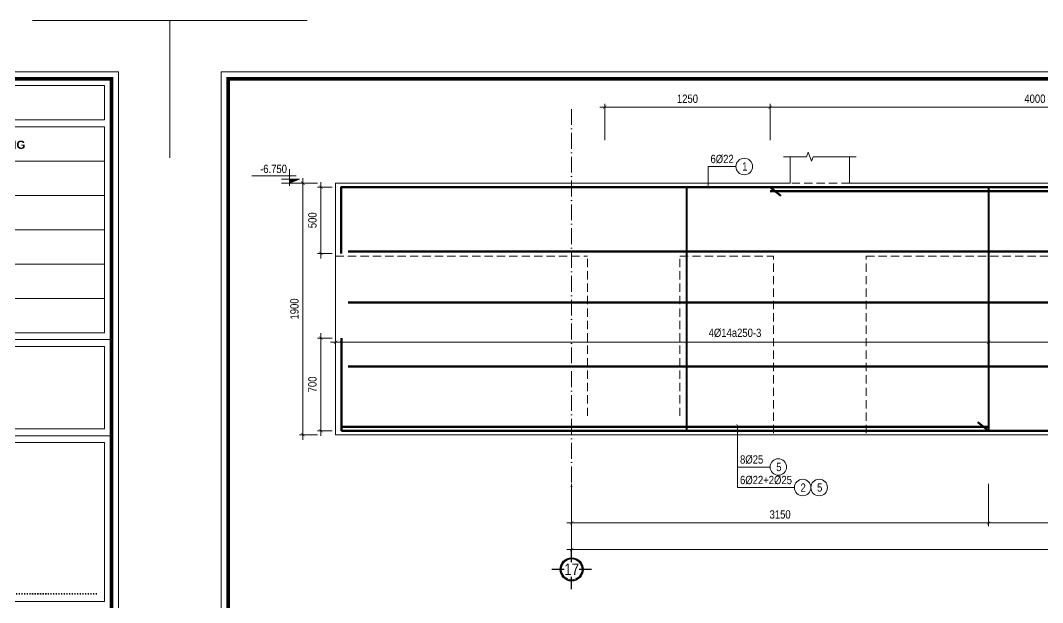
# Model space of a CAD drawing. Header units: millimetres. Extents: x 3014920 to 3563667, y -1638653 to -1356471.
# Drawn here: x 3409919 to 3417642, y -1610072 to -1605675 of the extents above; entities that cross this region are included whole.
import ezdxf
from ezdxf.enums import TextEntityAlignment as Align
from ezdxf.xclip import XClip

# ---------------------------------------------------------------- set-up
doc = ezdxf.new("R2010")
doc.units = ezdxf.units.MM
doc.header["$MEASUREMENT"] = 0
doc.header["$XCLIPFRAME"] = 0
doc.header["$PDMODE"] = 2
for name, pattern in [('6 TANG DIEN HINH 14-15$0$ACAD_ISO10W100', [18, 12, -3, 0, -3]), ('ACAD_ISO04W100', [30, 24, -3, 0, -3]), ('HIDDEN', [0.375, 0.25, -0.125])]:
    doc.linetypes.add(name, pattern=pattern)
doc.layers.get('0').update_dxf_attribs({"lineweight": 9})
doc.layers.get('Defpoints').update_dxf_attribs({"color": 10, "lineweight": 0})
for name, color, linetype, lineweight in [('2', 2, 'Continuous', 20), ('CDAI', 21, 'Continuous', 40), ('CTHEP', 50, 'Continuous', 50), ('DBAO', 90, 'Continuous', 13), ('DGIONG', 130, 'Continuous', 13), ('HATCH', 154, 'Continuous', 9), ('KTH', 154, 'Continuous', 9), ('Net khuat', 8, 'HIDDEN', 13), ('TEXT', 7, 'Continuous', 15), ('TRUC', 251, 'ACAD_ISO04W100', 9)]:
    doc.layers.add(name, color=color, linetype=linetype, lineweight=lineweight)
doc.layers.add('8', color=8, linetype='Continuous')
doc.styles.add('CHG_XX_Khung ten$0$A1 BORDER$0$Title Block DD$0$Arial - Bold', font='arialbd.ttf', dxfattribs={"height": 2.5})
doc.styles.add('CHG_XX_Khung ten$0$ArialB', font='arialbd.ttf')
doc.styles.add('HELVECONDENSE', font='VHELVCN_0.TTF')
doc.styles.add('Star-HelCon', font='VHELVCN_0.TTF')
doc.styles.add('TTP-HelCon', font='VHELVCN_0.TTF')
doc.styles.add('VNI-HELVE-CONDENSE', font='VHELVCN_0.TTF')
doc.dimstyles.new('kc-25', dxfattribs={"dimtxt": 62.5, "dimasz": 20, "dimexe": 20, "dimexo": 50, "dimgap": 25, "dimtad": 3, "dimdec": 0, "dimzin": 0, "dimdsep": 46, "dimtxsty": 'VNI-HELVE-CONDENSE', "dimblk": 'DIM', "dimcen": 2.5, "dimclrd": 256, "dimclre": 154, "dimclrt": 7, "dimaunit": 1, "dimadec": 0, "dimazin": 0, "dimtfac": 1, "dimtdec": 0, "dimtix": 1, "dimtmove": 0, "dimatfit": 3, "dimldrblk": 'DOT', "dimfxl": 1, "dimtolj": 1, "dimtzin": 0, "dimarcsym": 0})
doc.dimstyles.new('TTP-25', dxfattribs={"dimscale": 25, "dimtxt": 2.5, "dimasz": 1, "dimexe": 1, "dimexo": 1, "dimgap": 0.09, "dimtad": 0, "dimdec": 4, "dimrnd": 1, "dimzin": 9, "dimdsep": 46, "dimtxsty": 'TTP-HelCon', "dimblk": 'ARCHTICK', "dimcen": 0.09, "dimdle": 1.5, "dimclrd": 256, "dimclre": 256, "dimclrt": 7, "dimadec": 0, "dimazin": 0, "dimtfac": 1, "dimtdec": 4, "dimtmove": 0, "dimatfit": 3, "dimldrblk": 'ARCHTICK', "dimfxl": 1, "dimtvp": 1, "dimtolj": 1, "dimtzin": 0, "dimarcsym": 0})

# ---------------------------------------------------------------- blocks, each defined once
blk = doc.blocks.new('_ArchTick')
at = {"color": 0, "linetype": 'ByBlock', "const_width": 0.15}
blk.add_lwpolyline([(-0.5, -0.5), (0.5, 0.5)], dxfattribs=at)
blk = doc.blocks.new('*D1810')
at = {"layer": 'Defpoints', "color": 0, "transparency": 16777216}
for p in [(7950, 574), (7950, 300), (11950, 300)]:
    blk.add_point(p, dxfattribs=at)
at = {"layer": 'KTH', "lineweight": -2, "transparency": 16777216}
for p, q in [((11987.5, 574), (7912.5, 574)), ((7950, 325), (7950, 599)), ((11950, 325), (11950, 599))]:
    blk.add_line(p, q, dxfattribs=at)
at = {"layer": 'KTH', "lineweight": -2, "transparency": 16777216, "xscale": 25, "yscale": 25, "zscale": 25, "rotation": 180}
blk.add_blockref('_ArchTick', (7950, 574), dxfattribs=at)
at = {"layer": 'KTH', "lineweight": -2, "transparency": 16777216, "xscale": 25, "yscale": 25, "zscale": 25}
blk.add_blockref('_ArchTick', (11950, 574), dxfattribs=at)
at = {"layer": 'KTH', "color": 7, "transparency": 16777216, "insert": (9950, 637.8), "char_height": 62.5, "attachment_point": 5, "style": 'TTP-HelCon'}
blk.add_mtext('\\A1;4000', dxfattribs=at)
blk = doc.blocks.new('*D1811')
at = {"layer": 'Defpoints', "color": 0, "transparency": 16777216}
for p in [(6700, 574), (6700, 300), (7950, 300)]:
    blk.add_point(p, dxfattribs=at)
at = {"layer": 'KTH', "lineweight": -2, "transparency": 16777216}
for p, q in [((7987.5, 574), (6662.5, 574)), ((6700, 325), (6700, 599)), ((7950, 325), (7950, 599))]:
    blk.add_line(p, q, dxfattribs=at)
at = {"layer": 'KTH', "lineweight": -2, "transparency": 16777216, "xscale": 25, "yscale": 25, "zscale": 25, "rotation": 180}
blk.add_blockref('_ArchTick', (6700, 574), dxfattribs=at)
at = {"layer": 'KTH', "lineweight": -2, "transparency": 16777216, "xscale": 25, "yscale": 25, "zscale": 25}
blk.add_blockref('_ArchTick', (7950, 574), dxfattribs=at)
at = {"layer": 'KTH', "color": 7, "transparency": 16777216, "insert": (7325, 637.8), "char_height": 62.5, "attachment_point": 5, "style": 'TTP-HelCon'}
blk.add_mtext('\\A1;1250', dxfattribs=at)
blk = doc.blocks.new('CODE')
at = {"layer": 'DBAO'}
for p, q in [((-62.5, -20), (-62.5, 105)), ((-62.5, 0), (-137.5, 30)), ((-137.5, 30), (0, 30)), ((-137.5, 0), (0, 0)), ((-112.5, 55), (223.6, 55))]:
    blk.add_line(p, q, dxfattribs=at)
at = {"layer": 'HATCH', "color": 1}
blk.add_solid([(-62.5, 0), (-137.5, 30), (-62.5, 30)], dxfattribs=at)
blk = doc.blocks.new('dau truc')
blk.add_circle((0, 0), 180)
at = {"layer": '8'}
for p, q in [((0, 127), (0, 345)), ((-127, 0), (-345, 0)), ((0, -345), (0, -127)), ((345, 0), (127, 0))]:
    blk.add_line(p, q, dxfattribs=at)
blk.add_circle((0, 0), 200, dxfattribs=at)
at = {"layer": 'TEXT', "style": 'HELVECONDENSE'}
blk.add_attdef('A', text='', height=233, dxfattribs=at).set_placement((0, 0), align=Align.MIDDLE)
blk = doc.blocks.new('DIM')
h = blk.add_hatch(color=1)
h.paths.add_polyline_path([(0.49, 0.29, 1), (0.29, 0.49), (-0.19, 0), (0.19, 0)])
h.paths.add_polyline_path([(0.19, 0), (-0.19, 0), (-0.49, -0.29, 1), (-0.29, -0.49)])
at = {"color": 9}
for p, q in [((-0.19, 0), (-1.5, 0)), ((0.19, 0), (1.5, 0))]:
    blk.add_line(p, q, dxfattribs=at)
at = {"color": 1}
for p, q in [((-0.49, -0.29), (0.29, 0.49)), ((-0.29, -0.49), (0.49, 0.29)), ((-0.19, 0), (0.19, 0))]:
    blk.add_line(p, q, dxfattribs=at)
blk.add_arc((-0.39, -0.39), 0.138, 135, 315, dxfattribs=at)
blk = doc.blocks.new('*D1862')
at = {"layer": 'Defpoints', "color": 0, "transparency": 16777216}
for p in [(4555.3, 0), (4419.3, -1900), (4555.3, -1900)]:
    blk.add_point(p, dxfattribs=at)
at = {"layer": 'KTH', "lineweight": -2, "transparency": 16777216}
for p, q in [((4419.3, 37.5), (4419.3, -1937.5)), ((4530.3, 0), (4394.3, 0)), ((4530.3, -1900), (4394.3, -1900))]:
    blk.add_line(p, q, dxfattribs=at)
at = {"layer": 'KTH', "lineweight": -2, "transparency": 16777216, "xscale": 25, "yscale": 25, "zscale": 25}
for p, rotation in [((4419.3, 0), 90), ((4419.3, -1900), 270)]:
    blk.add_blockref('_ArchTick', p, dxfattribs=dict(at, rotation=rotation))
at = {"layer": 'KTH', "color": 7, "transparency": 16777216, "insert": (4355.5, -950), "char_height": 62.5, "attachment_point": 5, "rotation": 90, "style": 'TTP-HelCon'}
blk.add_mtext('\\A1;1900', dxfattribs=at)
blk = doc.blocks.new('*D1864')
at = {"layer": 'Defpoints', "color": 0, "transparency": 16777216}
for p in [(4666.4, -30), (4555.3, -530), (4666.4, -530)]:
    blk.add_point(p, dxfattribs=at)
at = {"layer": 'KTH', "lineweight": -2, "transparency": 16777216}
for p, q in [((4555.3, 7.5), (4555.3, -567.5)), ((4641.4, -30), (4530.3, -30)), ((4641.4, -530), (4530.3, -530))]:
    blk.add_line(p, q, dxfattribs=at)
at = {"layer": 'KTH', "lineweight": -2, "transparency": 16777216, "xscale": 25, "yscale": 25, "zscale": 25}
for p, rotation in [((4555.3, -30), 90), ((4555.3, -530), 270)]:
    blk.add_blockref('_ArchTick', p, dxfattribs=dict(at, rotation=rotation))
at = {"layer": 'KTH', "color": 7, "transparency": 16777216, "insert": (4491.5, -280), "char_height": 62.5, "attachment_point": 5, "rotation": 90, "style": 'TTP-HelCon'}
blk.add_mtext('\\A1;500', dxfattribs=at)
blk = doc.blocks.new('*D1865')
at = {"layer": 'Defpoints', "color": 0, "transparency": 16777216}
for p in [(4555.3, -1170), (4666.4, -1170), (4666.4, -1870)]:
    blk.add_point(p, dxfattribs=at)
at = {"layer": 'KTH', "lineweight": -2, "transparency": 16777216}
for p, q in [((4555.3, -1907.5), (4555.3, -1132.5)), ((4641.4, -1170), (4530.3, -1170)), ((4641.4, -1870), (4530.3, -1870))]:
    blk.add_line(p, q, dxfattribs=at)
at = {"layer": 'KTH', "lineweight": -2, "transparency": 16777216, "xscale": 25, "yscale": 25, "zscale": 25}
for p, rotation in [((4555.3, -1170), 90), ((4555.3, -1870), 270)]:
    blk.add_blockref('_ArchTick', p, dxfattribs=dict(at, rotation=rotation))
at = {"layer": 'KTH', "color": 7, "transparency": 16777216, "insert": (4491.5, -1520), "char_height": 62.5, "attachment_point": 5, "rotation": 90, "style": 'TTP-HelCon'}
blk.add_mtext('\\A1;700', dxfattribs=at)
blk = doc.blocks.new('*D1867')
at = {"layer": 'Defpoints', "color": 0, "transparency": 16777216}
for p in [(9600, -736), (11250, -736), (11250, -1201.2)]:
    blk.add_point(p, dxfattribs=at)
at = {"layer": 'KTH', "lineweight": -2, "transparency": 16777216}
for p, q in [((9600, -761), (9600, -1226.2)), ((11250, -761), (11250, -1226.2)), ((9562.5, -1201.2), (11287.5, -1201.2))]:
    blk.add_line(p, q, dxfattribs=at)
at = {"layer": 'KTH', "lineweight": -2, "transparency": 16777216, "xscale": 25, "yscale": 25, "zscale": 25, "rotation": 180}
blk.add_blockref('_ArchTick', (9600, -1201.2), dxfattribs=at)
at = {"layer": 'KTH', "lineweight": -2, "transparency": 16777216, "xscale": 25, "yscale": 25, "zscale": 25}
blk.add_blockref('_ArchTick', (11250, -1201.2), dxfattribs=at)
at = {"layer": 'KTH', "color": 7, "transparency": 16777216, "insert": (10425, -1131.3), "char_height": 62.5, "attachment_point": 5, "style": 'TTP-HelCon'}
blk.add_mtext('\\A1;4Þ14a300-3', dxfattribs=at)
blk = doc.blocks.new('*D1828')
at = {"layer": 'Defpoints', "color": 0, "transparency": 16777216}
for p in [(9600, -2245.1), (11250, -2245.1), (9600, -2566.1)]:
    blk.add_point(p, dxfattribs=at)
at = {"layer": 'KTH', "lineweight": -2, "transparency": 16777216}
for p, q in [((9600, -2270.1), (9600, -2591.1)), ((11250, -2270.1), (11250, -2591.1)), ((11287.5, -2566.1), (9562.5, -2566.1))]:
    blk.add_line(p, q, dxfattribs=at)
at = {"layer": 'KTH', "lineweight": -2, "transparency": 16777216, "xscale": 25, "yscale": 25, "zscale": 25, "rotation": 180}
blk.add_blockref('_ArchTick', (9600, -2566.1), dxfattribs=at)
at = {"layer": 'KTH', "lineweight": -2, "transparency": 16777216, "xscale": 25, "yscale": 25, "zscale": 25}
blk.add_blockref('_ArchTick', (11250, -2566.1), dxfattribs=at)
at = {"layer": 'KTH', "color": 7, "transparency": 16777216, "insert": (10425, -2502.3), "char_height": 62.5, "attachment_point": 5, "style": 'TTP-HelCon'}
blk.add_mtext('\\A1;1650', dxfattribs=at)
blk = doc.blocks.new('*D1829')
at = {"layer": 'Defpoints', "color": 0, "transparency": 16777216}
for p in [(6450, -2245.1), (16200, -2245.1), (16200, -2766.1)]:
    blk.add_point(p, dxfattribs=at)
at = {"layer": 'KTH', "lineweight": -2, "transparency": 16777216}
for p, q in [((6450, -2270.1), (6450, -2791.1)), ((16200, -2270.1), (16200, -2791.1)), ((6412.5, -2766.1), (16237.5, -2766.1))]:
    blk.add_line(p, q, dxfattribs=at)
at = {"layer": 'KTH', "lineweight": -2, "transparency": 16777216, "xscale": 25, "yscale": 25, "zscale": 25, "rotation": 180}
blk.add_blockref('_ArchTick', (6450, -2766.1), dxfattribs=at)
at = {"layer": 'KTH', "lineweight": -2, "transparency": 16777216, "xscale": 25, "yscale": 25, "zscale": 25}
blk.add_blockref('_ArchTick', (16200, -2766.1), dxfattribs=at)
at = {"layer": 'KTH', "color": 7, "transparency": 16777216, "insert": (11325, -2702.3), "char_height": 62.5, "attachment_point": 5, "style": 'TTP-HelCon'}
blk.add_mtext('\\A1;9750', dxfattribs=at)
blk = doc.blocks.new('*D1847')
at = {"layer": 'Defpoints', "color": 0, "transparency": 16777216}
for p in [(6450, -2245.1), (9600, -2245.1), (9600, -2566.1)]:
    blk.add_point(p, dxfattribs=at)
at = {"layer": 'KTH', "lineweight": -2, "transparency": 16777216}
for p, q in [((6450, -2270.1), (6450, -2591.1)), ((9600, -2270.1), (9600, -2591.1)), ((6412.5, -2566.1), (9637.5, -2566.1))]:
    blk.add_line(p, q, dxfattribs=at)
at = {"layer": 'KTH', "lineweight": -2, "transparency": 16777216, "xscale": 25, "yscale": 25, "zscale": 25, "rotation": 180}
blk.add_blockref('_ArchTick', (6450, -2566.1), dxfattribs=at)
at = {"layer": 'KTH', "lineweight": -2, "transparency": 16777216, "xscale": 25, "yscale": 25, "zscale": 25}
blk.add_blockref('_ArchTick', (9600, -2566.1), dxfattribs=at)
at = {"layer": 'KTH', "color": 7, "transparency": 16777216, "insert": (8025, -2502.3), "char_height": 62.5, "attachment_point": 5, "style": 'TTP-HelCon'}
blk.add_mtext('\\A1;3150', dxfattribs=at)
blk = doc.blocks.new('*D1818')
at = {"layer": 'Defpoints', "color": 0, "transparency": 16777216}
for p in [(4666.4, -736), (9600, -736), (4666.4, -1201.1)]:
    blk.add_point(p, dxfattribs=at)
at = {"layer": 'KTH', "lineweight": -2, "transparency": 16777216}
for p, q in [((4666.4, -761), (4666.4, -1226.1)), ((9600, -761), (9600, -1226.1)), ((9637.5, -1201.1), (4628.9, -1201.1))]:
    blk.add_line(p, q, dxfattribs=at)
at = {"layer": 'KTH', "lineweight": -2, "transparency": 16777216, "xscale": 25, "yscale": 25, "zscale": 25, "rotation": 180}
blk.add_blockref('_ArchTick', (4666.4, -1201.1), dxfattribs=at)
at = {"layer": 'KTH', "lineweight": -2, "transparency": 16777216, "xscale": 25, "yscale": 25, "zscale": 25}
blk.add_blockref('_ArchTick', (9600, -1201.1), dxfattribs=at)
at = {"layer": 'KTH', "color": 7, "transparency": 16777216, "insert": (7683.9, -1131.2), "char_height": 62.5, "attachment_point": 5, "style": 'TTP-HelCon'}
blk.add_mtext('\\A1;4Þ14a250-3', dxfattribs=at)
blk = doc.blocks.new('2Y-29')
at = {"layer": 'CTHEP'}
for p, q in [((82396.41101, -489.99841), (8878.4469, -489.99842)), ((82396.41101, -949.99894), (8878.4469, -949.99894)), ((82396.41101, -1409.99947), (8878.4469, -1409.99947))]:
    blk.add_line(p, q, dxfattribs=at)
for points in [[(8854.99241, -529.99859), (8854.99241, -30), (82444.99991, -30)], [(54492.90498, -1870), (82444.99991, -1870), (82444.99991, -1170)], [(8854.9924, -1870), (54492.90498, -1870)]]:
    blk.add_lwpolyline(points, dxfattribs=at)
at = {"layer": 'DBAO', "linetype": 'Continuous'}
for p, q in [((16899.99991, -1900), (55974.98808, -1900)), ((55974.9879, -1900), (82474.99991, -1900))]:
    blk.add_line(p, q, dxfattribs=at)
at = {"layer": 'DBAO', "linetype": 'Continuous', "flags": 128}
for points in [[(55974.98808, -2000), (82474.99991, -2000), (82474.99991, 0)], [(16899.99991, -2000), (55974.98828, -2000)]]:
    blk.add_lwpolyline(points, dxfattribs=at)
at = {"layer": 'Net khuat', "ltscale": 250}
blk.add_line((71575.0275, -550), (82175.01817, -550), dxfattribs=at)
blk = doc.blocks.new('CHG_XX_Khung ten')
for p, q in [((687, 501), (824, 501)), ((687, 473), (824, 473))]:
    blk.add_line(p, q)
blk.add_lwpolyline([(15, 579), (826, 579), (826, 15), (15, 15)], close=True)
at = {"color": 4, "linetype": 'Continuous', "const_width": 1}
blk.add_lwpolyline([(17, 577), (824, 577), (824, 17), (17, 17)], close=True, dxfattribs=at)
at = {"linetype": 'Continuous'}
for points in [[(822, 565), (689, 565), (689, 575), (822, 575)], [(822, 553), (689, 553), (689, 563), (822, 563)], [(822, 543), (689, 543), (689, 553), (822, 553)], [(822, 533), (689, 533), (689, 543), (822, 543)], [(822, 523), (689, 523), (689, 533), (822, 533)], [(822, 513), (689, 513), (689, 523), (822, 523)], [(822, 503), (689, 503), (689, 513), (822, 513)], [(689, 499), (822, 499), (822, 475), (689, 475)]]:
    blk.add_lwpolyline(points, close=True, dxfattribs=at)
at = {"layer": 'Defpoints', "color": 1, "ltscale": 2}
for points in [[(40.06, 594), (0, 594), (0, 554)], [(800.94, 594), (841, 594), (841, 554)]]:
    blk.add_lwpolyline(points, dxfattribs=at)
at = {"style": 'CHG_XX_Khung ten$0$ArialB'}
blk.add_text('HỒ SƠ THIẾT KẾ BẢN VẼ THI CÔNG', height=2.3887, dxfattribs=at).set_placement((741, 557.78), align=Align.MIDDLE_LEFT)
at = {"style": 'CHG_XX_Khung ten$0$A1 BORDER$0$Title Block DD$0$Arial - Bold'}
blk.add_text('.....................................................', height=2, dxfattribs=at).set_placement((820, 427.69), align=Align.MIDDLE_RIGHT)
at = {"ltscale": 10, "insert": (754.39, 467.87), "char_height": 4.5, "width": 83.001, "attachment_point": 2, "style": 'CHG_XX_Khung ten$0$A1 BORDER$0$Title Block DD$0$Arial - Bold', "bg_fill": 2}
blk.add_mtext('CÔNG TY TNHH MTV\\PSỬA CHỮA MÁY BAY 41', dxfattribs=at)
at = {"linetype": 'Continuous'}
blk.add_lwpolyline([(689, 471), (822, 471), (822, 424.69), (689, 424.69)], close=True, dxfattribs=at)
blk = doc.blocks.new('2Y-30')
at = {"color": 3}
blk.add_line((4666.37048, 0), (4666.37048, -1900), dxfattribs=at)
at = {"layer": 'CDAI'}
for points in [[(7318.44198, -29.99674), (7318.44198, -1869.99674)], [(9599.99998, -30), (9599.99998, -1870)]]:
    blk.add_lwpolyline(points, dxfattribs=at)
at = {"layer": 'CTHEP'}
for p, q in [((8031.42588, -94.5255), (7949.99998, -30)), ((49527.12206, -515), (4760.76516, -515)), ((49527.12206, -900), (4760.76516, -900)), ((4712.18589, -1870), (4712.18589, -1170.00141)), ((49527.12206, -1385), (4760.76516, -1385)), ((9599.99998, -1870), (9518.57409, -1805.4745))]:
    blk.add_line(p, q, dxfattribs=at)
at = {"layer": 'CTHEP', "color": 1}
blk.add_line((11949.99998, -60), (7949.99998, -60), dxfattribs=at)
at = {"layer": 'CTHEP'}
for points in [[(4707.31066, -529.99859), (4707.31066, -30), (49599.99998, -30)], [(4712.18589, -1870), (49569.99999, -1870), (49569.99999, -1170)], [(4712.18589, -1840), (9599.99998, -1840)]]:
    blk.add_lwpolyline(points, dxfattribs=at)
at = {"layer": 'DBAO', "linetype": 'Continuous'}
for p, q in [((8099.99998, 200), (8099.99998, 0)), ((8550, 200), (8550, 0)), ((8099.99998, 0), (4666.37048, 0)), ((8550, 0), (12749.99998, 0)), ((4666.37048, -1900), (49599.99998, -1900))]:
    blk.add_line(p, q, dxfattribs=at)
at = {"layer": 'DGIONG', "linetype": 'Continuous', "flags": 128}
blk.add_lwpolyline([(8600, 200), (8275, 200), (8262.5, 165.65653), (8237.5, 234.34347), (8225, 200), (8050, 200)], dxfattribs=at)
at = {"layer": 'DGIONG'}
for centre in [(7753.95348, 126.06616), (8011.36669, -2143.93133), (8195.05969, -2298.91228), (8320.05969, -2298.91228)]:
    blk.add_circle(centre, 62.5, dxfattribs=at)
at = {"layer": 'Net khuat', "ltscale": 250}
for p, q in [((8099.99248, 0), (8099.99998, 0)), ((8550, 0), (8099.99998, 0)), ((8549.9925, 0), (8550, 0)), ((4666.37048, -550), (6568.43591, -550)), ((6568.43591, -1758.18849), (6568.43591, -550)), ((7268.43591, -1758.18849), (7268.43591, -550)), ((7268.43591, -550), (7974.98813, -550)), ((7974.98813, -1888.42481), (7974.98813, -550)), ((8674.98813, -1888.42481), (8674.98813, -550)), ((8674.98813, -550), (14350.00018, -550))]:
    blk.add_line(p, q, dxfattribs=at)
at = {"layer": 'TRUC', "linetype": '6 TANG DIEN HINH 14-15$0$ACAD_ISO10W100', "ltscale": 10}
blk.add_lwpolyline([(6449.99998, 560.5), (6449.99998, -2389)], dxfattribs=at)
at = {"layer": '2', "ltscale": 300}
ref = blk.add_blockref('dau truc', (6449.99998, -2916.96642), dxfattribs=dict(at, xscale=0.436713129747659, yscale=0.436713129747659, zscale=0.436713129747659))
ref.add_attrib('A', '17', dxfattribs={"layer": 'TEXT', "height": 87.5, "style": 'HELVECONDENSE'}).set_placement((6449.99998, -2916.96642), align=Align.MIDDLE)
at = {"layer": 'KTH', "linetype": 'Continuous', "xscale": -1}
blk.add_blockref('CODE', (4256.78707, -0.00128), dxfattribs=at)
at = {"layer": 'TEXT', "style": 'TTP-HelCon'}
for s, p in [('6Þ22', (7499.0351, 151.91911, 0)), ('8Þ25', (7722.25181, -2118.07834, 0)), ('6Þ22+2Þ25', (7722.25181, -2273.05934, 0))]:
    blk.add_text(s, height=62.5, dxfattribs=at).set_placement(p)
at = {"layer": 'TEXT', "style": 'Star-HelCon'}
for s, p in [('1', (7758.12015, 126.06616)), ('5', (8015.53336, -2143.93133)), ('2', (8199.22636, -2298.91228)), ('5', (8324.22636, -2298.91228))]:
    blk.add_text(s, height=62.5, dxfattribs=at).set_placement(p, align=Align.MIDDLE)
at = {"layer": 'TEXT', "style": 'TTP-HelCon'}
blk.add_text('-6.750', height=62.5, dxfattribs=at).set_placement((4299.05374, 76.99372), align=Align.RIGHT)
at = {"layer": 'KTH'}
for base, p1, p2, picture, middle in [((6699.99998, 574.00461), (7949.99998, 300), (6699.99998, 300), '*D1811', (7324.99998, 637.83794)), ((7949.99998, 574.00461), (11949.99998, 300), (7949.99998, 300), '*D1810', (9949.99998, 637.83794)), ((9599.99998, -2566.14614), (6449.99998, -2245.09309), (9599.99998, -2245.09309), '*D1847', (8024.99998, -2502.31281))]:
    dim = blk.add_linear_dim(base=base, p1=p1, p2=p2, dimstyle='TTP-25', override={"dimtmove": 1}, dxfattribs=at)
    dim.commit()
    dim.dimension.update_dxf_attribs({"geometry": picture, "text_midpoint": middle})
for base, p1, p2, angle, picture, middle in [((4419.28707, -1900.00128), (4555.28707, -0.00128), (4555.28707, -1900.00128), 90, '*D1862', (4355.45374, -950.00128)), ((4555.28707, -529.99987), (4666.37048, -30.00128), (4666.37048, -529.99987), 90, '*D1864', (4491.45374, -280.00057)), ((4555.28707, -1170.00268), (4666.37048, -1870.00128), (4666.37048, -1170.00268), 270, '*D1865', (4491.45374, -1520.00198)), ((16199.99998, -2766.10188), (6449.99998, -2245.09309), (16199.99998, -2245.09309), 180, '*D1829', (11324.99998, -2702.26855)), ((9599.99998, -2566.14614), (11249.99998, -2245.09309), (9599.99998, -2245.09309), 180, '*D1828', (10424.99998, -2502.31281))]:
    dim = blk.add_linear_dim(base=base, p1=p1, p2=p2, angle=angle, dimstyle='TTP-25', override={"dimtmove": 1}, dxfattribs=at)
    dim.commit()
    dim.dimension.update_dxf_attribs({"geometry": picture, "text_midpoint": middle})
dim = blk.add_linear_dim(base=(4666.37048, -1201.12455), p1=(9599.99998, -735.95392), p2=(4666.37048, -735.95392), angle=180, text='4Þ14a250-3', dimstyle='TTP-25', override={"dimtmove": 1}, dxfattribs=at)
dim.commit()
dim.dimension.update_dxf_attribs({"geometry": '*D1818', "text_midpoint": (7683.90839, -1201.12455), "dimtype": 160})
dim = blk.add_linear_dim(base=(11249.99998, -1201.20202), p1=(9599.99998, -735.95392), p2=(11249.99998, -735.95392), text='4Þ14a300-3', dimstyle='TTP-25', override={"dimtmove": 1}, dxfattribs=at)
dim.commit()
dim.dimension.update_dxf_attribs({"geometry": '*D1867', "text_midpoint": (10424.99998, -1131.28536)})
at = {"layer": 'DGIONG'}
for points in [[(7480.52317, -30), (7480.52307, 126.06616), (7691.45348, 126.06616)], [(7703.74001, -1830), (7703.73978, -2143.93128), (7948.86669, -2143.93128)], [(7703.73997, -1870), (7703.73978, -2298.91228), (8132.55969, -2298.91228)]]:
    blk.add_leader(points, dimstyle='kc-25', override={"dimtad": 0, "dimldrblk": 'ArchTick', "dimfxl": 100, "dimarcsym": 1}, dxfattribs=at)

msp = doc.modelspace()

# ---------------------------------------------------------------- block references
at = {"layer": 'DGIONG', "color": 5}
ref = msp.add_blockref('2Y-29', (3359736.40177, -1606887.9753), dxfattribs=at)
XClip(ref).set_block_clipping_path([(8162.2922961921, -4196.4496964479), (25321.5566864503, 893.402555305)])
ref = msp.add_blockref('2Y-30', (3407634.11996, -1606904.57455), dxfattribs=at)
XClip(ref).set_block_clipping_path([(3944.5801334158, -3552.9210572469), (20857.4920902411, 1110.749881407)])
ref = msp.add_blockref('2Y-29', (3334899.87616, -1607088.48963), dxfattribs=at)
XClip(ref).set_block_clipping_path([(55032.4026973099, -3744.03577722), (71929.6680758409, 1930.9580064949)])

# ---------------------------------------------------------------- next in the draw order: block references
at = {"color": 5, "xscale": 25.92478421704392, "yscale": 25.92478421704392, "zscale": 25.92478421704392}
msp.add_blockref('CHG_XX_Khung ten', (3389245.2673, -1621074.38806), dxfattribs=at)

# ---------------------------------------------------------------- next in the draw order: block references
msp.add_blockref('CHG_XX_Khung ten', (3411048.01083, -1621074.38806), dxfattribs=at)

doc.saveas('drawing.dxf')
